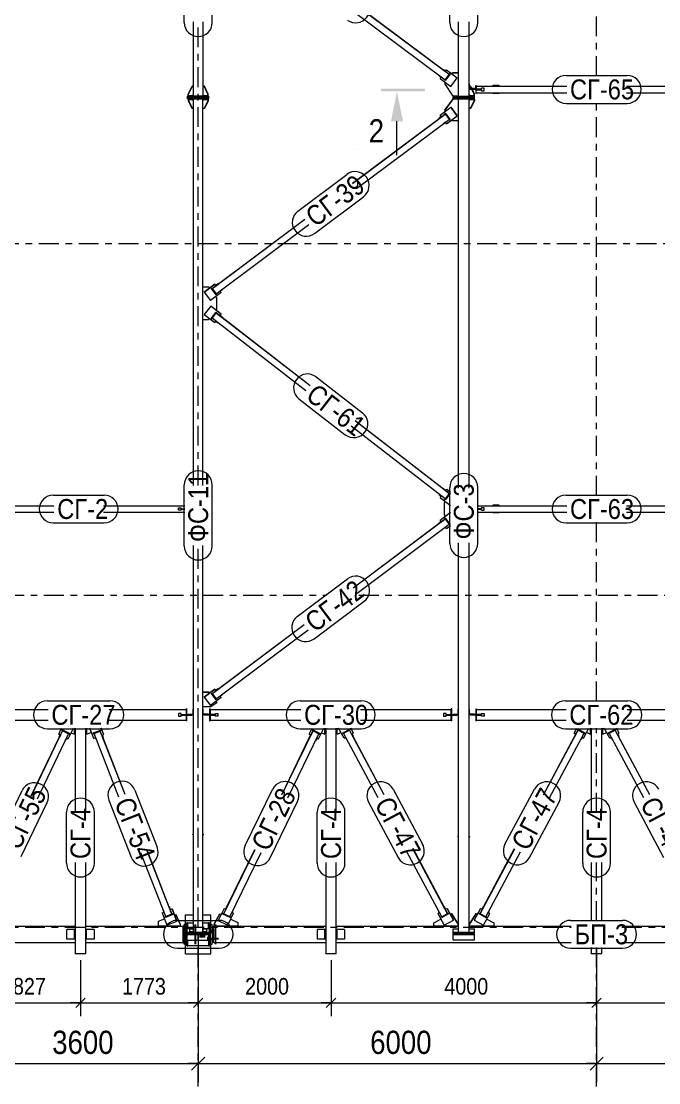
# Model space of a CAD drawing. Header units: millimetres. Extents: x -59 to 782, y -224 to 370.
# Drawn here: x 135.3 to 231.4, y -23.4 to 136.5 of the extents above; entities that cross this region are included whole.
import ezdxf

# ---------------------------------------------------------------- set-up
doc = ezdxf.new("R2010")
doc.units = ezdxf.units.MM
doc.linetypes.add('XKITLINE00', pattern=[0])
doc.linetypes.add('XKITLINE03', pattern=[6, 3, -1, 1, -1])
for name, color, linetype, lineweight in [('Part', 2, 'Continuous', 0), ('PartMark', 3, 'Continuous', 0), ('S-GRID', 1, 'Continuous', 0), ('Section', 6, 'Continuous', 0), ('Z-DIMENSIONS', 1, 'Continuous', 0)]:
    doc.layers.add(name, color=color, linetype=linetype, lineweight=lineweight)
doc.styles.add('GOST type A', font='ARIAL.TTF')

msp = doc.modelspace()

# ---------------------------------------------------------------- hatches: boundary and pattern name
at = {"layer": 'Section'}
for points in [[(189.53, 126.33), (196.13, 126.33), (196.13, 125.91), (189.53, 125.91)], [(191.93, 125.91), (192.83, 121.41), (191.03, 121.41)]]:
    msp.add_hatch(color=256, dxfattribs=at).paths.add_polyline_path(points, flags=17)

# ---------------------------------------------------------------- linework, layer by layer
at = {"layer": 'Part', "linetype": 'XKITLINE00', "lineweight": 0}
for p, q in [((185.34, 137.98), (199.2, 127.66)), ((199.79, 128.46), (185.94, 138.79)), ((185.95, 138.8), (198.9, 129.14)), ((161.3, 125.2), (161.3, 136.36)), ((162.7, 136.36), (162.7, 125.2)), ((201.2, 125.2), (201.2, 136.36)), ((202.8, 125.2), (202.8, 136.36)), ((198.27, 128.31), (198.29, 128.33)), ((198.27, 128.3), (198.3, 128.33)), ((198.27, 128.31), (198.27, 128.3)), ((198.27, 128.3), (198.6, 128.06)), ((198.44, 127.85), (198.59, 128.06)), ((198.44, 127.86), (198.59, 128.06)), ((198.6, 128.06), (198.62, 128.09)), ((198.9, 129.14), (198.92, 129.17)), ((198.92, 129.16), (198.9, 129.13)), ((198.9, 129.14), (198.9, 129.13)), ((198.9, 129.13), (199.22, 128.89)), ((199.24, 128.93), (198.92, 129.17)), ((198.92, 129.17), (198.92, 129.16)), ((199.24, 128.92), (198.92, 129.16)), ((199.85, 128.54), (199.14, 127.57)), ((199.92, 128.49), (199.2, 127.53)), ((199.2, 127.66), (199.79, 128.46)), ((199.24, 128.92), (199.22, 128.89)), ((199.22, 128.89), (199.79, 128.47)), ((199.24, 128.93), (199.4, 129.14)), ((199.24, 128.93), (199.4, 129.14)), ((199.24, 128.93), (199.24, 128.92)), ((199.4, 129.14), (199.4, 129.14)), ((199.4, 129.14), (201, 127.94)), ((199.4, 129.14), (201, 127.94)), ((199.79, 128.47), (199.85, 128.55)), ((199.79, 128.47), (199.79, 128.46)), ((199.92, 128.5), (199.85, 128.55)), ((199.85, 128.55), (199.85, 128.54)), ((199.92, 128.49), (199.85, 128.54)), ((199.92, 128.49), (199.92, 128.5)), ((200.04, 126.66), (201, 127.94)), ((200.2, 128.54), (200.32, 128.7)), ((200.2, 128.54), (200.32, 128.7)), ((201.2, 128.7), (200.32, 128.7)), ((200.32, 128.7), (200.32, 128.7)), ((200.32, 128.7), (201.2, 128.7)), ((201, 127.94), (201, 127.94)), ((160.5, 125.5), (161.07, 126.7)), ((160.56, 125.5), (161.12, 126.7)), ((161.3, 126.7), (161.07, 126.7)), ((162.93, 126.7), (162.7, 126.7)), ((163.44, 125.5), (162.88, 126.7)), ((163.5, 125.5), (162.93, 126.7)), ((198.44, 127.86), (198.44, 127.85)), ((198.44, 127.85), (200.04, 126.66)), ((199.12, 127.1), (199.24, 127.26)), ((199.12, 127.1), (199.24, 127.26)), ((199.12, 127.1), (199.12, 127.1)), ((200.4, 125.2), (199.12, 127.1)), ((199.14, 127.58), (199.19, 127.66)), ((199.14, 127.57), (199.14, 127.58)), ((199.2, 127.53), (199.14, 127.57)), ((202.87, 127.04), (202.8, 127.04)), ((202.87, 126.31), (202.87, 127.04)), ((203.03, 126.7), (202.87, 126.7)), ((203.16, 126.31), (202.98, 126.7)), ((203.22, 126.31), (203.03, 126.7)), ((203.8, 126.24), (203.8, 126.8)), ((203.8, 126.8), (203.88, 126.8)), ((203.88, 126.8), (203.88, 126.24)), ((203.88, 126.7), (217.49, 126.7)), ((205.08, 126.4), (204.68, 126.4)), ((204.68, 126.24), (204.68, 126.4)), ((205.08, 126), (205.08, 126.4)), ((207.34, 126.8), (206.35, 126.8)), ((206.35, 126.8), (206.35, 126.7)), ((207.28, 126.7), (207.28, 126.8)), ((207.34, 126.7), (207.34, 126.8)), ((226.51, 126.7), (240.12, 126.7)), ((160.4, 125.2), (160.4, 125.2)), ((160.4, 125), (160.4, 125.2)), ((160.4, 125.2), (161.3, 125.2)), ((160.4, 125.2), (163.6, 125.2)), ((160.4, 124.8), (160.4, 125)), ((160.4, 125), (163.6, 125)), ((160.4, 125), (163.6, 125)), ((160.4, 124.8), (163.6, 124.8)), ((160.5, 125.3), (160.5, 125.5)), ((160.5, 125.5), (160.56, 125.5)), ((160.5, 125.2), (160.5, 125.3)), ((160.5, 125.3), (161.3, 125.3)), ((160.5, 124.7), (160.5, 124.8)), ((160.56, 125.3), (160.56, 125.5)), ((161.19, 125.3), (161.3, 125.46)), ((162.7, 125.2), (161.3, 125.2)), ((161.3, 66.54), (161.3, 124.8)), ((162.81, 125.3), (162.7, 125.46)), ((162.7, 125.3), (163.5, 125.3)), ((162.7, 125.2), (163.6, 125.2)), ((162.7, 66.54), (162.7, 124.8)), ((163.44, 125.3), (163.44, 125.5)), ((163.44, 125.5), (163.5, 125.5)), ((163.5, 125.3), (163.5, 125.5)), ((163.5, 125.2), (163.5, 125.3)), ((163.5, 124.7), (163.5, 124.8)), ((163.6, 125.2), (163.6, 125.2)), ((163.6, 125), (163.6, 125.2)), ((163.6, 124.8), (163.6, 125)), ((200.4, 124.8), (199.12, 123.07)), ((199.12, 123.07), (200.4, 124.8)), ((200.4, 125.2), (200.4, 125.2)), ((201.2, 125.2), (200.4, 125.2)), ((200.4, 125.2), (200.4, 125.2)), ((200.4, 125.2), (200.4, 125)), ((200.4, 125.2), (203.6, 125.2)), ((200.4, 124.8), (200.4, 125)), ((200.4, 125), (203.6, 125)), ((200.4, 125), (203.6, 125)), ((200.4, 124.8), (200.4, 124.8)), ((200.4, 124.8), (201.2, 124.8)), ((200.4, 124.8), (203.6, 124.8)), ((201.2, 66.15), (201.2, 124.8)), ((202.8, 126.24), (203.6, 126.24)), ((202.91, 125.3), (202.8, 125.46)), ((202.8, 125.3), (203.6, 125.3)), ((202.8, 125.2), (203.6, 125.2)), ((202.8, 66.15), (202.8, 124.8)), ((203.6, 126.31), (202.87, 126.31)), ((204.68, 126.24), (203, 126.24)), ((203, 126.16), (203, 126.24)), ((204.68, 126.16), (203, 126.16)), ((203.54, 125.5), (203.23, 126.16)), ((203.6, 125.5), (203.29, 126.16)), ((203.54, 125.3), (203.54, 125.5)), ((203.54, 125.5), (203.6, 125.5)), ((203.6, 126.24), (203.6, 126.31)), ((203.6, 125.3), (203.6, 125.5)), ((203.6, 125.2), (203.6, 125.3)), ((203.6, 125.2), (203.6, 125.2)), ((203.6, 125), (203.6, 125.2)), ((203.6, 124.8), (203.6, 125)), ((203.6, 124.7), (203.6, 124.8)), ((203.8, 126.16), (203.8, 125.6)), ((203.8, 125.6), (203.88, 125.6)), ((203.88, 126.25), (204.68, 126.25)), ((203.88, 125.6), (203.88, 126.16)), ((203.88, 126.15), (204.68, 126.15)), ((203.88, 125.7), (217.49, 125.7)), ((204.68, 126.16), (204.68, 126.24)), ((204.68, 126), (204.68, 126.16)), ((204.68, 126), (205.08, 126)), ((206.35, 125.6), (206.35, 125.7)), ((207.34, 125.6), (206.35, 125.6)), ((207.28, 125.6), (207.28, 125.7)), ((207.34, 125.6), (207.34, 125.7)), ((226.51, 125.7), (240.12, 125.7)), ((160.5, 124.7), (160.5, 124.5)), ((160.5, 124.7), (161.3, 124.7)), ((160.5, 124.5), (160.56, 124.5)), ((160.5, 124.5), (161.07, 123.3)), ((160.56, 124.7), (160.56, 124.5)), ((160.56, 124.5), (161.12, 123.3)), ((161.3, 123.3), (161.07, 123.3)), ((161.3, 124.54), (161.19, 124.7)), ((162.7, 124.54), (162.81, 124.7)), ((162.7, 124.7), (163.5, 124.7)), ((162.93, 123.3), (162.7, 123.3)), ((163.44, 124.5), (162.88, 123.3)), ((163.5, 124.5), (162.93, 123.3)), ((163.44, 124.7), (163.44, 124.5)), ((163.44, 124.5), (163.5, 124.5)), ((163.5, 124.7), (163.5, 124.5)), ((198.44, 122.31), (200.04, 123.51)), ((198.44, 122.31), (200.04, 123.51)), ((201, 122.23), (200.04, 123.51)), ((200.04, 123.51), (200.04, 123.51)), ((200.04, 123.51), (201, 122.23)), ((202.8, 124.7), (203.6, 124.7)), ((202.8, 124.54), (202.91, 124.7)), ((203.03, 123.3), (202.8, 123.3)), ((203.54, 124.5), (202.98, 123.3)), ((203.6, 124.5), (203.03, 123.3)), ((203.54, 124.7), (203.54, 124.5)), ((203.54, 124.5), (203.6, 124.5)), ((203.6, 124.7), (203.6, 124.5)), ((185.26, 112.05), (199.2, 122.49)), ((185.26, 112.06), (198.29, 121.84)), ((185.86, 111.25), (199.79, 121.69)), ((198.59, 122.11), (198.28, 121.87)), ((198.28, 121.86), (198.6, 122.1)), ((198.28, 121.87), (198.28, 121.86)), ((198.3, 121.83), (198.28, 121.86)), ((198.62, 122.07), (198.3, 121.83)), ((198.62, 122.07), (198.44, 122.31)), ((198.44, 122.31), (198.44, 122.31)), ((198.6, 122.1), (198.6, 122.1)), ((198.6, 122.1), (198.62, 122.07)), ((198.62, 122.07), (199.19, 122.5)), ((198.62, 122.07), (198.62, 122.07)), ((199.12, 123.07), (199.12, 123.07)), ((199.24, 122.91), (199.12, 123.07)), ((199.14, 122.58), (199.2, 122.63)), ((199.2, 122.62), (199.14, 122.57)), ((199.14, 122.57), (199.14, 122.58)), ((199.14, 122.57), (199.86, 121.61)), ((199.92, 121.67), (199.2, 122.63)), ((199.2, 122.63), (199.2, 122.62)), ((199.2, 122.62), (199.92, 121.66)), ((199.4, 121.03), (201, 122.23)), ((199.86, 121.61), (199.92, 121.66)), ((199.92, 121.66), (199.92, 121.67)), ((200.32, 121.47), (200.2, 121.63)), ((201, 122.23), (201, 122.23)), ((198.92, 121), (198.9, 121.03)), ((199.24, 121.24), (198.92, 121)), ((199.4, 121.03), (199.22, 121.27)), ((199.22, 121.27), (199.24, 121.24)), ((199.24, 121.24), (199.24, 121.24)), ((201.2, 121.47), (200.32, 121.47)), ((164.1, 96.2), (178.05, 106.64)), ((164.7, 95.4), (178.64, 105.84)), ((165, 96.88), (178.04, 106.65)), ((162.7, 96.44), (163.58, 96.44)), ((162.7, 96.44), (163.58, 96.44)), ((162.9, 95.68), (164.5, 96.88)), ((164.5, 96.88), (162.9, 95.68)), ((163.7, 96.28), (163.58, 96.44)), ((163.58, 96.44), (163.58, 96.44)), ((163.7, 96.28), (163.58, 96.44)), ((163.98, 96.24), (164.04, 96.28)), ((163.98, 96.23), (164.04, 96.27)), ((163.98, 96.23), (163.98, 96.24)), ((164.7, 95.27), (163.98, 96.23)), ((164.04, 96.27), (164.04, 96.28)), ((164.1, 96.2), (164.04, 96.28)), ((164.76, 95.31), (164.04, 96.27)), ((164.1, 96.2), (164.68, 96.63)), ((164.1, 96.2), (164.1, 96.2)), ((164.1, 96.2), (164.7, 95.4)), ((164.66, 96.67), (164.5, 96.88)), ((164.66, 96.67), (164.5, 96.88)), ((164.5, 96.88), (164.5, 96.88)), ((164.66, 96.67), (164.98, 96.91)), ((164.98, 96.9), (164.66, 96.66)), ((164.66, 96.66), (164.66, 96.67)), ((164.68, 96.63), (164.66, 96.66)), ((164.68, 96.63), (165, 96.87)), ((165, 96.88), (164.98, 96.91)), ((164.98, 96.91), (164.98, 96.9)), ((165, 96.87), (164.98, 96.9)), ((165, 96.87), (165, 96.88)), ((165.3, 95.8), (165.62, 96.04)), ((165.62, 96.04), (165.6, 96.07)), ((165.62, 96.05), (165.61, 96.07)), ((165.62, 96.04), (165.62, 96.05)), ((162.9, 95.68), (163.86, 94.4)), ((162.9, 95.68), (162.9, 95.68)), ((165.46, 95.6), (163.86, 94.4)), ((164.79, 94.82), (164.66, 95)), ((164.79, 94.82), (164.66, 95)), ((164.7, 95.27), (164.76, 95.31)), ((164.76, 95.32), (164.71, 95.4)), ((164.76, 95.31), (164.76, 95.32)), ((164.79, 94.82), (164.79, 94.82)), ((164.79, 93.1), (164.79, 94.82)), ((165.3, 95.8), (165.28, 95.83)), ((165.46, 95.6), (165.31, 95.8)), ((165.46, 95.6), (165.31, 95.8)), ((165.46, 95.6), (165.46, 95.6)), ((163.88, 93.56), (162.9, 92.29)), ((165.46, 92.33), (163.88, 93.56)), ((163.88, 93.56), (163.88, 93.56)), ((164.67, 92.95), (164.79, 93.1)), ((165.46, 92.33), (164.67, 92.95)), ((162.7, 91.52), (163.57, 91.52)), ((162.9, 92.29), (164.48, 91.07)), ((162.9, 92.29), (162.9, 92.29)), ((163.57, 91.52), (163.69, 91.68)), ((163.97, 91.71), (164.71, 92.66)), ((163.97, 91.71), (164.71, 92.65)), ((163.97, 91.71), (163.97, 91.71)), ((163.97, 91.71), (164.03, 91.66)), ((164.03, 91.66), (164.77, 92.6)), ((178.23, 80.78), (164.1, 91.74)), ((164.48, 91.07), (164.66, 91.3)), ((164.64, 91.27), (164.66, 91.3)), ((164.64, 91.27), (164.96, 91.02)), ((164.64, 91.27), (164.64, 91.27)), ((164.71, 92.65), (164.71, 92.66)), ((164.71, 92.66), (164.77, 92.61)), ((164.71, 92.65), (164.77, 92.6)), ((178.84, 81.57), (164.71, 92.53)), ((164.71, 92.53), (165.28, 92.09)), ((164.77, 92.6), (164.77, 92.61)), ((165.28, 92.09), (165.46, 92.33)), ((165.28, 92.09), (165.3, 92.12)), ((165.28, 92.09), (165.59, 91.85)), ((165.28, 92.09), (165.28, 92.09)), ((165.3, 92.13), (165.62, 91.89)), ((165.3, 92.12), (165.3, 92.13)), ((165.62, 91.88), (165.3, 92.12)), ((165.46, 92.33), (165.46, 92.33)), ((165.59, 91.85), (165.62, 91.88)), ((165.6, 91.85), (178.85, 81.58)), ((165.62, 91.89), (165.62, 91.88)), ((164.96, 91.02), (164.98, 91.05)), ((199.19, 64.53), (185.05, 75.5)), ((199.8, 65.32), (185.66, 76.29)), ((185.67, 76.3), (198.92, 66.03)), ((198.92, 66.02), (198.94, 66.05)), ((198.94, 66.05), (198.92, 66.02)), ((198.92, 66.02), (198.92, 66.02)), ((198.92, 66.02), (199.24, 65.77)), ((199.26, 65.81), (198.94, 66.05)), ((198.94, 66.05), (198.94, 66.05)), ((199.26, 65.8), (198.94, 66.05)), ((199.26, 65.8), (199.24, 65.77)), ((199.24, 65.77), (199.8, 65.33)), ((199.26, 65.8), (199.42, 66.01)), ((199.26, 65.81), (199.42, 66.01)), ((199.26, 65.81), (199.26, 65.8)), ((199.42, 66.01), (199.42, 66.01)), ((199.42, 66.01), (200, 65.56)), ((199.42, 66.01), (200, 65.56)), ((198.28, 65.2), (198.3, 65.22)), ((198.28, 65.19), (198.3, 65.22)), ((198.28, 65.2), (198.28, 65.19)), ((198.28, 65.19), (198.6, 64.95)), ((198.44, 64.75), (198.6, 64.95)), ((198.44, 64.75), (198.6, 64.95)), ((198.44, 64.75), (198.44, 64.75)), ((198.44, 64.75), (200, 63.54)), ((198.6, 64.95), (198.62, 64.98)), ((199.11, 63.98), (199.23, 64.13)), ((199.11, 63.98), (199.23, 64.13)), ((199.11, 63.98), (199.11, 63.98)), ((199.11, 62.11), (199.11, 63.98)), ((199.87, 65.4), (199.13, 64.45)), ((199.13, 64.46), (199.19, 64.54)), ((199.13, 64.45), (199.13, 64.46)), ((199.19, 64.4), (199.13, 64.45)), ((199.93, 65.35), (199.19, 64.4)), ((199.8, 65.32), (199.19, 64.53)), ((199.8, 65.33), (199.87, 65.41)), ((199.8, 65.33), (199.8, 65.32)), ((199.93, 65.36), (199.87, 65.41)), ((199.87, 65.41), (199.87, 65.4)), ((199.93, 65.35), (199.87, 65.4)), ((199.93, 65.35), (199.93, 65.36)), ((128, 63.5), (140.27, 63.5)), ((128, 62.5), (140.27, 62.5)), ((147.73, 63.5), (160, 63.5)), ((147.73, 62.5), (160, 62.5)), ((159.02, 62.8), (159.02, 63.2)), ((159.02, 63.2), (159.42, 63.2)), ((159.42, 62.8), (159.02, 62.8)), ((159.42, 63.04), (159.42, 63.2)), ((159.42, 63.05), (160, 63.05)), ((159.42, 63.04), (159.42, 62.96)), ((159.42, 63.04), (160, 63.04)), ((159.42, 62.8), (159.42, 62.96)), ((159.42, 62.96), (160, 62.96)), ((159.42, 62.95), (160, 62.95)), ((198.44, 61.33), (200, 62.5)), ((198.44, 61.33), (200, 62.5)), ((204, 63.5), (217.49, 63.5)), ((204, 63.05), (204.68, 63.05)), ((204.68, 63.04), (204, 63.04)), ((204.68, 62.96), (204, 62.96)), ((204, 62.95), (204.68, 62.95)), ((204, 62.5), (217.49, 62.5)), ((205.08, 63.2), (204.68, 63.2)), ((204.68, 63.04), (204.68, 63.2)), ((204.68, 62.96), (204.68, 63.04)), ((204.68, 62.8), (204.68, 62.96)), ((204.68, 62.8), (205.08, 62.8)), ((205.08, 62.8), (205.08, 63.2)), ((207.33, 63.6), (206.37, 63.6)), ((206.37, 63.6), (206.37, 63.5)), ((206.37, 62.4), (206.37, 62.5)), ((207.33, 62.4), (206.37, 62.4)), ((207.28, 63.5), (207.28, 63.6)), ((207.28, 62.4), (207.28, 62.5)), ((207.33, 63.5), (207.33, 63.6)), ((207.33, 62.4), (207.33, 62.5)), ((226.51, 63.5), (240, 63.5)), ((226.51, 62.5), (240, 62.5)), ((185.33, 51.13), (198.29, 60.85)), ((185.34, 51.12), (199.19, 61.51)), ((198.59, 61.12), (198.28, 60.88)), ((198.28, 60.88), (198.6, 61.12)), ((198.28, 60.88), (198.28, 60.88)), ((198.3, 60.85), (198.28, 60.88)), ((198.62, 61.09), (198.3, 60.85)), ((198.62, 61.09), (198.44, 61.33)), ((198.44, 61.33), (198.44, 61.33)), ((198.6, 61.12), (198.6, 61.12)), ((198.6, 61.12), (198.62, 61.09)), ((198.62, 61.09), (199.19, 61.52)), ((198.62, 61.09), (198.62, 61.09)), ((199.24, 61.93), (199.11, 62.11)), ((199.14, 61.6), (199.2, 61.65)), ((199.2, 61.64), (199.14, 61.59)), ((199.14, 61.59), (199.14, 61.6)), ((199.14, 61.59), (199.86, 60.63)), ((199.92, 60.69), (199.2, 61.65)), ((199.2, 61.65), (199.2, 61.64)), ((199.2, 61.64), (199.92, 60.68)), ((185.94, 50.32), (199.8, 60.71)), ((198.92, 60.01), (198.9, 60.04)), ((199.24, 60.25), (198.92, 60.01)), ((199.22, 60.28), (199.24, 60.25)), ((199.4, 60.05), (199.22, 60.28)), ((199.24, 60.25), (199.24, 60.26)), ((199.4, 60.05), (200, 60.5)), ((199.86, 60.63), (199.92, 60.68)), ((199.92, 60.68), (199.92, 60.69)), ((201.2, -0.74), (201.2, 57.91)), ((202.8, -0.74), (202.8, 57.91)), ((161.3, -0.74), (161.3, 57.52)), ((162.7, -0.74), (162.7, 57.52)), ((164.1, 35.19), (177.97, 45.59)), ((164.7, 34.39), (178.57, 44.79)), ((165, 35.88), (177.96, 45.6)), ((162.7, 35.44), (163.58, 35.44)), ((162.7, 35.43), (163.58, 35.43)), ((162.9, 34.67), (164.5, 35.87)), ((164.5, 35.87), (162.9, 34.67)), ((163.7, 35.27), (163.58, 35.44)), ((163.58, 35.44), (163.58, 35.43)), ((163.7, 35.27), (163.58, 35.43)), ((163.98, 35.23), (164.04, 35.28)), ((163.98, 35.22), (164.04, 35.27)), ((163.98, 35.22), (163.98, 35.23)), ((164.7, 34.26), (163.98, 35.22)), ((164.04, 35.27), (164.04, 35.28)), ((164.1, 35.2), (164.04, 35.28)), ((164.76, 34.31), (164.04, 35.27)), ((164.1, 35.2), (164.68, 35.63)), ((164.1, 35.2), (164.1, 35.19)), ((164.1, 35.19), (164.7, 34.39)), ((164.66, 35.66), (164.5, 35.87)), ((164.66, 35.67), (164.5, 35.87)), ((164.5, 35.87), (164.5, 35.87)), ((164.66, 35.67), (164.98, 35.91)), ((164.98, 35.9), (164.66, 35.66)), ((164.66, 35.66), (164.66, 35.67)), ((164.68, 35.63), (164.66, 35.66)), ((164.68, 35.63), (165, 35.87)), ((165, 35.88), (164.98, 35.91)), ((164.98, 35.91), (164.98, 35.9)), ((165, 35.87), (164.98, 35.9)), ((165, 35.87), (165, 35.88)), ((162.9, 34.67), (163.86, 33.39)), ((162.9, 34.67), (162.9, 34.67)), ((165.46, 34.59), (163.86, 33.39)), ((164.78, 33.83), (163.9, 33.2)), ((164.78, 33.84), (164.66, 33.99)), ((164.78, 33.83), (164.66, 33.99)), ((164.7, 34.26), (164.76, 34.31)), ((164.76, 34.32), (164.71, 34.4)), ((164.76, 34.31), (164.76, 34.32)), ((164.78, 33.83), (164.78, 33.84)), ((165.3, 34.8), (165.28, 34.83)), ((165.3, 34.8), (165.62, 35.04)), ((165.46, 34.59), (165.31, 34.8)), ((165.46, 34.59), (165.31, 34.8)), ((165.46, 34.59), (165.46, 34.59)), ((165.62, 35.04), (165.6, 35.07)), ((165.62, 35.04), (165.61, 35.07)), ((165.62, 35.04), (165.62, 35.04)), ((127.78, 32.8), (139.39, 32.8)), ((148.61, 32.8), (160.22, 32.8)), ((159.42, 32.2), (159.02, 32.2)), ((159.02, 32.2), (159.02, 31.8)), ((159.42, 32.04), (159.42, 32.2)), ((159.42, 32.05), (160.22, 32.05)), ((159.42, 32.04), (159.42, 31.96)), ((159.42, 32.04), (161.1, 32.04)), ((160.3, 32.9), (160.22, 32.9)), ((160.22, 32.04), (160.22, 32.9)), ((160.3, 32.04), (160.22, 32.04)), ((160.3, 32.04), (160.3, 32.9)), ((160.5, 32.04), (160.5, 32.11)), ((160.5, 32.11), (161.23, 32.11)), ((161.1, 32.04), (161.3, 32.04)), ((161.1, 32.04), (161.1, 31.96)), ((161.23, 32.11), (161.23, 32.84)), ((161.23, 32.84), (161.3, 32.84)), ((163.9, 33.2), (162.7, 33.2)), ((162.77, 32.84), (162.7, 32.84)), ((162.7, 32.04), (162.9, 32.04)), ((162.77, 32.11), (162.77, 32.84)), ((163.5, 32.11), (162.77, 32.11)), ((164.58, 32.04), (162.9, 32.04)), ((162.9, 31.96), (162.9, 32.04)), ((163.5, 32.04), (163.5, 32.11)), ((163.7, 32.9), (163.7, 32.04)), ((163.7, 32.9), (163.78, 32.9)), ((163.7, 32.04), (163.78, 32.04)), ((163.78, 32.9), (163.78, 32.04)), ((163.78, 32.8), (177.44, 32.8)), ((163.78, 32.05), (164.58, 32.05)), ((164.58, 32.2), (164.98, 32.2)), ((164.58, 32.04), (164.58, 32.2)), ((164.58, 31.96), (164.58, 32.04)), ((164.98, 32.2), (164.98, 31.8)), ((186.46, 32.8), (200.12, 32.8)), ((199.32, 32.2), (198.92, 32.2)), ((198.92, 32.2), (198.92, 31.8)), ((199.32, 32.04), (199.32, 32.2)), ((199.32, 32.05), (200.12, 32.05)), ((199.32, 32.04), (199.32, 31.96)), ((199.32, 32.04), (201, 32.04)), ((200.2, 32.9), (200.12, 32.9)), ((200.12, 32.04), (200.12, 32.9)), ((200.2, 32.04), (200.12, 32.04)), ((200.2, 32.04), (200.2, 32.9)), ((200.4, 32.04), (200.4, 32.11)), ((200.4, 32.11), (201.13, 32.11)), ((201, 32.04), (201.2, 32.04)), ((201, 32.04), (201, 31.96)), ((201.13, 32.11), (201.13, 32.84)), ((201.13, 32.84), (201.2, 32.84)), ((202.87, 32.84), (202.8, 32.84)), ((202.8, 32.04), (203, 32.04)), ((202.87, 32.11), (202.87, 32.84)), ((203.6, 32.11), (202.87, 32.11)), ((204.68, 32.04), (203, 32.04)), ((203, 31.96), (203, 32.04)), ((203.6, 32.04), (203.6, 32.11)), ((203.8, 32.9), (203.8, 32.04)), ((203.8, 32.9), (203.88, 32.9)), ((203.8, 32.04), (203.88, 32.04)), ((203.88, 32.9), (203.88, 32.04)), ((203.88, 32.8), (217.39, 32.8)), ((203.88, 32.05), (204.68, 32.05)), ((204.68, 32.2), (205.08, 32.2)), ((204.68, 32.04), (204.68, 32.2)), ((204.68, 31.96), (204.68, 32.04)), ((205.08, 32.2), (205.08, 31.8)), ((226.61, 32.8), (240.12, 32.8)), ((127.78, 31.2), (139.39, 31.2)), ((148.61, 31.2), (160.22, 31.2)), ((159.02, 31.8), (159.42, 31.8)), ((159.42, 31.96), (161.1, 31.96)), ((159.42, 31.8), (159.42, 31.96)), ((159.42, 31.95), (160.22, 31.95)), ((160.3, 31.96), (160.22, 31.96)), ((160.22, 31.1), (160.22, 31.96)), ((160.3, 31.1), (160.22, 31.1)), ((160.3, 31.1), (160.3, 31.96)), ((164.58, 31.96), (162.9, 31.96)), ((163.7, 31.96), (163.7, 31.1)), ((163.7, 31.96), (163.78, 31.96)), ((163.7, 31.1), (163.78, 31.1)), ((163.78, 31.96), (163.78, 31.1)), ((163.78, 31.95), (164.58, 31.95)), ((163.78, 31.2), (177.44, 31.2)), ((164.58, 31.8), (164.58, 31.96)), ((164.98, 31.8), (164.58, 31.8)), ((186.46, 31.2), (200.12, 31.2)), ((198.92, 31.8), (199.32, 31.8)), ((199.32, 31.96), (201, 31.96)), ((199.32, 31.8), (199.32, 31.96)), ((199.32, 31.95), (200.12, 31.95)), ((200.2, 31.96), (200.12, 31.96)), ((200.12, 31.1), (200.12, 31.96)), ((200.2, 31.1), (200.12, 31.1)), ((200.2, 31.1), (200.2, 31.96)), ((204.68, 31.96), (203, 31.96)), ((203.8, 31.96), (203.8, 31.1)), ((203.8, 31.96), (203.88, 31.96)), ((203.8, 31.1), (203.88, 31.1)), ((203.88, 31.96), (203.88, 31.1)), ((203.88, 31.95), (204.68, 31.95)), ((203.88, 31.2), (217.39, 31.2)), ((204.68, 31.8), (204.68, 31.96)), ((205.08, 31.8), (204.68, 31.8)), ((226.61, 31.2), (240.12, 31.2)), ((136.88, 19.8), (141.58, 29.58)), ((137.78, 19.37), (142.48, 29.15)), ((141, 29.09), (141.43, 30)), ((141, 29.1), (141.43, 30)), ((141, 29.1), (141, 29.09)), ((141, 29.09), (141.27, 28.96)), ((141.23, 28.98), (141.06, 28.64)), ((141.06, 28.61), (141.23, 28.97)), ((141.27, 28.95), (141.1, 28.59)), ((141.23, 28.98), (141.23, 28.97)), ((141.23, 28.97), (141.27, 28.95)), ((141.27, 28.96), (141.57, 29.58)), ((141.27, 28.95), (141.27, 28.96)), ((141.43, 30), (141.43, 30)), ((141.49, 29.65), (141.52, 29.73)), ((141.52, 29.69), (141.49, 29.62)), ((141.49, 29.62), (141.49, 29.65)), ((141.49, 29.62), (142.57, 29.1)), ((142.61, 29.21), (141.52, 29.73)), ((141.52, 29.73), (141.52, 29.69)), ((141.52, 29.69), (142.61, 29.18)), ((142.44, 28.4), (143.21, 30)), ((142.57, 29.1), (142.61, 29.18)), ((142.61, 29.18), (142.61, 29.21)), ((142.88, 29.31), (143.34, 29.09)), ((143.34, 30), (143.34, 29.09)), ((143.35, 29.2), (143.35, 30)), ((143.47, 29.2), (143.35, 29.2)), ((143.47, 30), (143.47, 17.24)), ((145.07, 17.24), (145.07, 30)), ((145.07, 29.2), (145.19, 29.2)), ((145.19, 29.2), (145.19, 30)), ((145.22, 29.11), (145.22, 30)), ((145.22, 29.11), (145.93, 29.39)), ((146.3, 28.45), (145.69, 30)), ((146.19, 29.27), (147.31, 29.7)), ((146.19, 29.24), (147.31, 29.67)), ((146.19, 29.27), (146.19, 29.24)), ((146.19, 29.24), (146.22, 29.16)), ((146.22, 29.16), (147.34, 29.6)), ((150.07, 19.62), (146.32, 29.2)), ((151, 19.99), (147.25, 29.56)), ((147.51, 28.92), (147.26, 29.57)), ((147.31, 29.67), (147.31, 29.7)), ((147.31, 29.7), (147.34, 29.63)), ((147.34, 29.6), (147.31, 29.67)), ((147.34, 29.6), (147.34, 29.63)), ((147.79, 29.04), (147.41, 30)), ((147.79, 29.03), (147.41, 30)), ((147.43, 29.97), (147.51, 30)), ((147.51, 28.92), (147.79, 29.03)), ((147.51, 28.92), (147.55, 28.93)), ((147.51, 28.92), (147.66, 28.54)), ((147.51, 28.92), (147.51, 28.92)), ((147.55, 28.94), (147.69, 28.58)), ((147.55, 28.93), (147.55, 28.94)), ((147.69, 28.56), (147.55, 28.93)), ((147.79, 29.03), (147.79, 29.04)), ((174.6, 19.96), (179.29, 29.58)), ((175.5, 19.52), (180.18, 29.14)), ((178.7, 29.1), (179.14, 30)), ((178.7, 29.1), (179.14, 30)), ((178.7, 29.1), (178.97, 28.97)), ((178.7, 29.1), (178.7, 29.1)), ((178.93, 28.99), (178.76, 28.64)), ((178.76, 28.62), (178.94, 28.97)), ((178.97, 28.96), (178.8, 28.6)), ((178.94, 28.98), (178.94, 28.97)), ((178.94, 28.97), (178.97, 28.96)), ((178.97, 28.97), (179.27, 29.58)), ((178.97, 28.96), (178.97, 28.97)), ((179.19, 29.66), (179.23, 29.73)), ((179.23, 29.69), (179.19, 29.62)), ((179.19, 29.62), (179.19, 29.66)), ((179.19, 29.62), (180.28, 29.09)), ((180.32, 29.2), (179.23, 29.73)), ((179.23, 29.73), (179.23, 29.69)), ((179.23, 29.69), (180.32, 29.17)), ((180.14, 28.4), (180.92, 30)), ((180.28, 29.09), (180.32, 29.17)), ((180.32, 29.17), (180.32, 29.2)), ((180.58, 29.3), (181.06, 29.07)), ((181.06, 30), (181.06, 29.07)), ((181.08, 29.2), (181.08, 30)), ((181.2, 29.2), (181.08, 29.2)), ((181.2, 30), (181.2, 17.24)), ((182.8, 17.24), (182.8, 30)), ((182.8, 29.2), (182.92, 29.2)), ((182.92, 29.2), (182.92, 30)), ((182.94, 29.07), (182.94, 30)), ((182.94, 29.07), (183.49, 29.36)), ((183.97, 28.48), (183.15, 30)), ((183.76, 29.28), (184.83, 29.84)), ((183.76, 29.24), (184.83, 29.81)), ((183.76, 29.28), (183.76, 29.24)), ((183.76, 29.24), (183.8, 29.17)), ((183.8, 29.17), (184.87, 29.74)), ((189.1, 19.48), (183.9, 29.22)), ((189.99, 19.95), (184.78, 29.69)), ((185.11, 29.09), (184.79, 29.7)), ((184.83, 29.81), (184.83, 29.84)), ((184.83, 29.84), (184.87, 29.77)), ((184.87, 29.74), (184.83, 29.81)), ((184.87, 29.74), (184.87, 29.77)), ((185.38, 29.24), (184.97, 30)), ((185.38, 29.23), (184.97, 30)), ((185.11, 29.09), (185.38, 29.23)), ((185.11, 29.08), (185.15, 29.1)), ((185.11, 29.09), (185.11, 29.08)), ((185.11, 29.08), (185.3, 28.73)), ((185.15, 29.1), (185.15, 29.11)), ((185.34, 28.75), (185.15, 29.1)), ((185.16, 29.11), (185.34, 28.77)), ((185.38, 29.23), (185.38, 29.24)), ((214.01, 19.95), (219.22, 29.69)), ((214.9, 19.48), (220.1, 29.22)), ((218.62, 29.23), (219.03, 30)), ((218.62, 29.24), (219.03, 30)), ((218.62, 29.24), (218.62, 29.23)), ((218.62, 29.23), (218.89, 29.09)), ((218.84, 29.11), (218.66, 28.77)), ((218.66, 28.75), (218.85, 29.1)), ((218.89, 29.08), (218.7, 28.73)), ((218.85, 29.11), (218.85, 29.1)), ((218.85, 29.1), (218.89, 29.08)), ((218.89, 29.09), (219.21, 29.7)), ((218.89, 29.08), (218.89, 29.09)), ((219.13, 29.77), (219.17, 29.84)), ((219.17, 29.81), (219.13, 29.74)), ((219.13, 29.74), (219.13, 29.77)), ((219.13, 29.74), (220.2, 29.17)), ((220.24, 29.28), (219.17, 29.84)), ((219.17, 29.84), (219.17, 29.81)), ((219.17, 29.81), (220.24, 29.24)), ((220.03, 28.48), (220.85, 30)), ((220.2, 29.17), (220.24, 29.24)), ((220.24, 29.24), (220.24, 29.28)), ((220.51, 29.36), (221.06, 29.07)), ((221.06, 30), (221.06, 29.07)), ((221.08, 29.2), (221.08, 30)), ((221.2, 29.2), (221.08, 29.2)), ((221.2, 30), (221.2, 17.24)), ((222.8, 17.24), (222.8, 30)), ((222.8, 29.2), (222.92, 29.2)), ((222.92, 29.2), (222.92, 30)), ((222.94, 29.07), (222.94, 30)), ((222.94, 29.07), (223.49, 29.36)), ((223.97, 28.48), (223.15, 30)), ((223.76, 29.28), (224.83, 29.84)), ((223.76, 29.24), (224.83, 29.81)), ((223.76, 29.28), (223.76, 29.24)), ((223.76, 29.24), (223.8, 29.17)), ((223.8, 29.17), (224.87, 29.74)), ((229.1, 19.48), (223.9, 29.22)), ((229.99, 19.95), (224.78, 29.69)), ((225.11, 29.09), (224.79, 29.7)), ((224.83, 29.81), (224.83, 29.84)), ((224.83, 29.84), (224.87, 29.77)), ((224.87, 29.74), (224.83, 29.81)), ((224.87, 29.74), (224.87, 29.77)), ((225.38, 29.24), (224.97, 30)), ((225.38, 29.23), (224.97, 30)), ((225.11, 29.09), (225.38, 29.23)), ((225.11, 29.08), (225.15, 29.1)), ((225.11, 29.09), (225.11, 29.08)), ((225.11, 29.08), (225.3, 28.73)), ((225.15, 29.1), (225.15, 29.11)), ((225.34, 28.75), (225.15, 29.1)), ((225.16, 29.11), (225.34, 28.77)), ((225.38, 29.23), (225.38, 29.24)), ((136.86, 19.81), (141.08, 28.6)), ((141.06, 28.64), (141.06, 28.61)), ((141.06, 28.61), (141.1, 28.59)), ((142, 28.16), (142.03, 28.15)), ((142.21, 28.51), (142.03, 28.15)), ((142.18, 28.53), (142.44, 28.4)), ((142.18, 28.52), (142.21, 28.51)), ((142.21, 28.51), (142.21, 28.51)), ((146.3, 28.45), (146.57, 28.56)), ((146.54, 28.55), (146.54, 28.54)), ((146.54, 28.54), (146.57, 28.55)), ((146.54, 28.54), (146.69, 28.17)), ((146.69, 28.17), (146.72, 28.18)), ((147.66, 28.54), (147.69, 28.56)), ((151.02, 19.99), (147.67, 28.55)), ((147.69, 28.58), (147.69, 28.56)), ((174.57, 19.97), (178.78, 28.61)), ((178.76, 28.64), (178.76, 28.62)), ((178.76, 28.62), (178.8, 28.6)), ((179.7, 28.16), (179.73, 28.14)), ((179.91, 28.5), (179.73, 28.14)), ((179.88, 28.52), (180.14, 28.4)), ((179.88, 28.52), (179.91, 28.5)), ((179.91, 28.5), (179.91, 28.51)), ((183.97, 28.48), (184.22, 28.61)), ((184.2, 28.59), (184.22, 28.61)), ((184.2, 28.6), (184.2, 28.59)), ((184.2, 28.59), (184.38, 28.24)), ((184.38, 28.24), (184.41, 28.25)), ((185.3, 28.73), (185.34, 28.75)), ((190.01, 19.96), (185.32, 28.74)), ((185.34, 28.77), (185.34, 28.75)), ((213.99, 19.96), (218.68, 28.74)), ((218.66, 28.77), (218.66, 28.75)), ((218.66, 28.75), (218.7, 28.73)), ((219.59, 28.25), (219.62, 28.24)), ((219.8, 28.59), (219.62, 28.24)), ((219.78, 28.61), (220.03, 28.48)), ((219.78, 28.61), (219.8, 28.59)), ((219.8, 28.59), (219.8, 28.6)), ((223.97, 28.48), (224.22, 28.61)), ((224.2, 28.59), (224.22, 28.61)), ((224.2, 28.6), (224.2, 28.59)), ((224.2, 28.59), (224.38, 28.24)), ((224.38, 28.24), (224.41, 28.25)), ((225.3, 28.73), (225.34, 28.75)), ((230.01, 19.96), (225.32, 28.74)), ((225.34, 28.77), (225.34, 28.75)), ((161.2, 13.93), (161.2, 14.01)), ((161.2, 14.01), (161.3, 14.01)), ((161.2, 13.93), (161.3, 13.93)), ((162.7, 14.01), (162.8, 14.01)), ((162.7, 13.93), (162.8, 13.93)), ((162.8, 13.93), (162.8, 14.01)), ((201.1, 13.6), (201.1, 13.68)), ((201.1, 13.68), (201.2, 13.68)), ((201.1, 13.6), (201.2, 13.6)), ((202.8, 13.68), (202.9, 13.68)), ((202.8, 13.6), (202.9, 13.6)), ((202.9, 13.6), (202.9, 13.68)), ((157.12, 1.6), (153.35, 11.23)), ((158.05, 1.97), (154.28, 11.6)), ((157.65, 3.05), (154.3, 11.61)), ((165.85, 2.02), (170.57, 11.69)), ((166.33, 3.07), (170.54, 11.71)), ((166.75, 1.58), (171.47, 11.26)), ((198.68, 1.57), (193.44, 11.37)), ((199.56, 2.04), (194.32, 11.84)), ((199.04, 3.08), (194.35, 11.85)), ((204.44, 2.04), (209.68, 11.84)), ((204.96, 3.08), (209.65, 11.85)), ((205.32, 1.57), (210.56, 11.37)), ((143.47, 9.78), (143.47, -3.97)), ((145.07, -3.97), (145.07, 9.78)), ((181.2, 9.78), (181.2, -3.97)), ((182.8, -3.97), (182.8, 9.78)), ((221.2, 9.78), (221.2, 0.94)), ((222.8, 0.94), (222.8, 9.78)), ((156.58, 2.2), (156.81, 2.29)), ((156.58, 2.19), (156.82, 2.28)), ((156.58, 2.2), (156.58, 2.19)), ((156.58, 2.19), (157.3, 0.33)), ((156.67, 2.67), (156.7, 2.68)), ((156.67, 2.67), (156.67, 2.65)), ((156.67, 2.65), (156.7, 2.66)), ((156.67, 2.65), (156.82, 2.28)), ((156.82, 2.28), (156.85, 2.29)), ((158.14, 2), (157.03, 1.56)), ((157.03, 1.59), (157.11, 1.63)), ((158.17, 1.92), (157.05, 1.49)), ((158.05, 1.97), (157.12, 1.6)), ((157.64, 3.05), (157.68, 3.06)), ((157.64, 3.05), (157.64, 3.03)), ((157.68, 3.04), (157.64, 3.03)), ((157.64, 3.03), (157.79, 2.65)), ((157.83, 2.69), (157.68, 3.06)), ((157.68, 3.06), (157.68, 3.04)), ((157.83, 2.67), (157.68, 3.04)), ((157.83, 2.67), (157.79, 2.65)), ((157.79, 2.65), (158.05, 1.99)), ((157.83, 2.68), (158.07, 2.78)), ((157.83, 2.68), (158.07, 2.77)), ((157.83, 2.69), (157.83, 2.67)), ((158.05, 1.99), (158.14, 2.03)), ((158.05, 1.99), (158.05, 1.97)), ((158.07, 2.77), (158.07, 2.78)), ((158.07, 2.78), (158.8, 0.92)), ((158.8, 0.91), (158.07, 2.77)), ((158.17, 1.96), (158.14, 2.03)), ((158.14, 2.03), (158.14, 2)), ((158.17, 1.92), (158.14, 2)), ((158.17, 1.92), (158.17, 1.96)), ((158.43, 1.85), (158.62, 1.92)), ((158.43, 1.85), (158.62, 1.92)), ((159.3, 0.49), (158.62, 1.92)), ((158.62, 1.92), (158.62, 1.92)), ((158.62, 1.92), (159.3, 0.49)), ((160.1, 0.44), (160.1, 1.88)), ((160.1, 1.88), (161.3, 1.88)), ((162.7, 1.88), (163.9, 1.88)), ((163.9, 0.44), (163.9, 1.88)), ((165.28, 2.03), (164.39, 0.49)), ((164.39, 0.49), (165.28, 2.02)), ((165.9, 2.83), (165.02, 1.04)), ((165.9, 2.82), (165.02, 1.03)), ((165.28, 2.03), (165.46, 1.94)), ((165.28, 2.02), (165.28, 2.03)), ((165.28, 2.02), (165.46, 1.93)), ((165.72, 2.02), (165.76, 2.09)), ((165.72, 1.98), (165.76, 2.06)), ((165.72, 1.98), (165.72, 2.02)), ((166.81, 1.46), (165.72, 1.98)), ((165.76, 2.06), (165.76, 2.09)), ((165.76, 2.09), (165.85, 2.05)), ((166.84, 1.53), (165.76, 2.06)), ((165.85, 2.05), (166.16, 2.69)), ((165.85, 2.05), (165.85, 2.02)), ((165.85, 2.02), (166.75, 1.58)), ((165.9, 2.83), (166.13, 2.72)), ((165.9, 2.82), (165.9, 2.83)), ((165.9, 2.82), (166.13, 2.71)), ((166.13, 2.73), (166.3, 3.09)), ((166.3, 3.06), (166.13, 2.7)), ((166.13, 2.7), (166.13, 2.73)), ((166.13, 2.7), (166.17, 2.68)), ((166.17, 2.68), (166.34, 3.04)), ((166.34, 3.07), (166.3, 3.09)), ((166.3, 3.09), (166.3, 3.06)), ((166.34, 3.04), (166.3, 3.06)), ((166.34, 3.04), (166.34, 3.07)), ((166.46, 0.33), (167.33, 2.13)), ((166.76, 1.61), (166.84, 1.57)), ((167.07, 2.24), (167.1, 2.23)), ((167.1, 2.23), (167.28, 2.59)), ((167.11, 2.24), (167.33, 2.13)), ((167.11, 2.24), (167.33, 2.13)), ((167.28, 2.59), (167.25, 2.6)), ((167.28, 2.61), (167.26, 2.62)), ((167.28, 2.59), (167.28, 2.61)), ((167.33, 2.13), (167.33, 2.13)), ((198.07, 2.1), (198.3, 2.22)), ((198.07, 2.09), (198.3, 2.21)), ((198.07, 2.1), (198.07, 2.09)), ((198.07, 2.09), (199.02, 0.33)), ((198.12, 2.58), (198.13, 2.59)), ((198.12, 2.58), (198.12, 2.56)), ((198.12, 2.56), (198.14, 2.57)), ((198.12, 2.56), (198.3, 2.2)), ((198.3, 2.2), (198.33, 2.22)), ((199.65, 2.08), (198.59, 1.51)), ((199.69, 2.01), (198.62, 1.44)), ((199.56, 2.04), (198.68, 1.57)), ((199.03, 3.07), (199.07, 3.09)), ((199.03, 3.07), (199.03, 3.04)), ((199.07, 3.06), (199.03, 3.04)), ((199.03, 3.04), (199.22, 2.69)), ((199.26, 2.74), (199.07, 3.09)), ((199.07, 3.09), (199.07, 3.06)), ((199.26, 2.71), (199.07, 3.06)), ((199.26, 2.71), (199.22, 2.69)), ((199.23, 2.69), (199.56, 2.07)), ((199.26, 2.73), (199.49, 2.85)), ((199.26, 2.72), (199.49, 2.84)), ((199.26, 2.74), (199.26, 2.71)), ((199.49, 2.84), (199.49, 2.85)), ((199.49, 2.85), (200.43, 1.09)), ((200.43, 1.08), (199.49, 2.84)), ((199.56, 2.07), (199.65, 2.12)), ((199.56, 2.07), (199.56, 2.04)), ((199.69, 2.05), (199.65, 2.12)), ((199.65, 2.12), (199.65, 2.08)), ((199.69, 2.01), (199.65, 2.08)), ((199.69, 2.01), (199.69, 2.05)), ((199.95, 1.97), (200.13, 2.07)), ((199.96, 1.97), (200.13, 2.06)), ((201.14, 0.49), (200.13, 2.07)), ((200.13, 2.07), (200.13, 2.06)), ((200.13, 2.06), (201.14, 0.49)), ((203.87, 2.07), (202.86, 0.49)), ((202.86, 0.49), (203.87, 2.06)), ((204.51, 2.85), (203.57, 1.09)), ((204.51, 2.84), (203.57, 1.08)), ((203.87, 2.07), (204.05, 1.97)), ((203.87, 2.06), (203.87, 2.07)), ((203.87, 2.06), (204.04, 1.97)), ((204.31, 2.05), (204.35, 2.12)), ((204.31, 2.01), (204.35, 2.08)), ((204.31, 2.01), (204.31, 2.05)), ((205.38, 1.44), (204.31, 2.01)), ((204.35, 2.08), (204.35, 2.12)), ((204.35, 2.12), (204.44, 2.07)), ((205.41, 1.51), (204.35, 2.08)), ((204.44, 2.07), (204.77, 2.69)), ((204.44, 2.07), (204.44, 2.04)), ((204.44, 2.04), (205.32, 1.57)), ((204.51, 2.85), (204.74, 2.73)), ((204.51, 2.84), (204.51, 2.85)), ((204.51, 2.84), (204.74, 2.72)), ((204.74, 2.74), (204.93, 3.09)), ((204.93, 3.06), (204.74, 2.71)), ((204.74, 2.71), (204.74, 2.74)), ((204.74, 2.71), (204.78, 2.69)), ((204.78, 2.69), (204.97, 3.04)), ((204.97, 3.07), (204.93, 3.09)), ((204.93, 3.09), (204.93, 3.06)), ((204.97, 3.04), (204.93, 3.06)), ((204.97, 3.04), (204.97, 3.07)), ((204.98, 0.33), (205.93, 2.09)), ((205.67, 2.22), (205.7, 2.2)), ((205.7, 2.2), (205.88, 2.56)), ((205.7, 2.22), (205.93, 2.1)), ((205.7, 2.21), (205.93, 2.09)), ((205.88, 2.56), (205.86, 2.57)), ((205.88, 2.58), (205.87, 2.59)), ((205.88, 2.56), (205.88, 2.58)), ((205.93, 2.09), (205.93, 2.1)), ((129.92, 0.19), (143.47, 0.19)), ((145.07, 0.19), (159.72, 0.19)), ((156.01, 0.91), (156.94, 1.27)), ((156.01, 0.9), (156.94, 1.27)), ((156.01, 0.9), (156.01, 0.91)), ((156.01, 0.19), (156.01, 0.9)), ((159.3, 0.19), (156.01, 0.19)), ((157.03, 1.56), (157.03, 1.59)), ((157.05, 1.49), (157.03, 1.56)), ((157.3, 0.33), (158.8, 0.91)), ((158.8, 0.91), (158.8, 0.92)), ((159.3, 0.49), (159.3, 0.49)), ((159.3, 0.49), (159.3, 0.19)), ((159.72, -0.26), (159.72, 0.19)), ((160.18, 0.44), (159.88, 0.44)), ((159.88, -0.26), (159.88, 0.44)), ((160.18, -2.56), (160.18, 0.44)), ((160.44, 0.68), (160.29, 0.68)), ((160.29, -0.16), (160.29, 0.68)), ((160.44, -0.16), (160.44, 0.68)), ((160.45, 0.68), (161.3, 0.68)), ((160.45, -0.16), (160.45, 0.68)), ((162.7, 0.68), (163.55, 0.68)), ((163.55, -0.16), (163.55, 0.68)), ((163.71, 0.68), (163.56, 0.68)), ((163.56, 0.68), (163.56, -0.16)), ((163.71, -0.16), (163.71, 0.68)), ((163.82, 0.44), (163.82, -2.56)), ((163.82, 0.44), (164.12, 0.44)), ((164.12, -0.26), (164.12, 0.44)), ((164.28, 0.19), (181.2, 0.19)), ((164.28, -0.26), (164.28, 0.19)), ((164.39, 0.49), (164.39, 0.49)), ((164.39, 0.19), (164.39, 0.49)), ((167.98, 0.19), (164.39, 0.19)), ((165.02, 1.03), (165.02, 1.04)), ((165.02, 1.03), (166.46, 0.33)), ((166.81, 1.46), (166.84, 1.53)), ((166.84, 1.57), (166.84, 1.53)), ((166.9, 1.24), (167.98, 0.72)), ((166.9, 1.23), (167.98, 0.71)), ((167.98, 0.71), (167.98, 0.72)), ((167.98, 0.71), (167.98, 0.19)), ((182.8, 0.19), (201.2, 0.19)), ((197.49, 0.66), (198.54, 1.22)), ((197.49, 0.65), (198.54, 1.22)), ((197.49, 0.65), (197.49, 0.66)), ((197.49, 0.19), (197.49, 0.65)), ((201.14, 0.19), (197.49, 0.19)), ((198.59, 1.55), (198.67, 1.59)), ((198.59, 1.51), (198.59, 1.55)), ((198.62, 1.44), (198.59, 1.51)), ((199.02, 0.33), (200.43, 1.08)), ((200.43, 1.08), (200.43, 1.09)), ((201.14, 0.49), (201.14, 0.49)), ((201.14, 0.49), (201.14, 0.19)), ((202.8, 0.19), (218.18, 0.19)), ((202.86, 0.49), (202.86, 0.49)), ((202.86, 0.19), (202.86, 0.49)), ((206.51, 0.19), (202.86, 0.19)), ((203.57, 1.08), (203.57, 1.09)), ((203.57, 1.08), (204.98, 0.33)), ((205.33, 1.59), (205.41, 1.55)), ((205.38, 1.44), (205.41, 1.51)), ((205.41, 1.55), (205.41, 1.51)), ((205.46, 1.22), (206.51, 0.66)), ((205.46, 1.22), (206.51, 0.65)), ((206.51, 0.65), (206.51, 0.66)), ((206.51, 0.65), (206.51, 0.19)), ((225.82, 0.19), (241.2, 0.19)), ((142.22, -1.81), (142.22, -0.31)), ((143.35, -0.31), (142.22, -0.31)), ((143.35, -1.81), (143.35, -0.31)), ((143.47, -0.31), (143.35, -0.31)), ((146.32, -0.31), (145.07, -0.31)), ((145.19, -1.81), (145.19, -0.31)), ((146.32, -0.31), (146.32, -1.81)), ((159.88, -0.26), (159.72, -0.26)), ((159.72, -1.86), (159.72, -0.26)), ((159.88, -1.86), (159.88, -0.26)), ((160.18, -0.06), (160.29, -0.06)), ((160.29, -0.16), (161.3, -0.16)), ((160.29, -0.16), (160.29, -1.96)), ((160.4, -0.9), (160.4, -0.74)), ((160.4, -0.74), (163.6, -0.74)), ((160.4, -0.9), (163.6, -0.9)), ((163.6, -0.98), (160.4, -0.98)), ((160.4, -0.98), (160.4, -1.14)), ((163.6, -1.14), (160.4, -1.14)), ((160.75, -0.71), (160.75, -0.21)), ((160.75, -0.21), (161.25, -0.21)), ((161.25, -0.71), (160.75, -0.71)), ((161.25, -0.21), (161.25, -0.71)), ((162.7, -0.16), (163.71, -0.16)), ((162.75, -0.71), (162.75, -0.21)), ((162.75, -0.21), (163.25, -0.21)), ((163.25, -0.71), (162.75, -0.71)), ((163.25, -0.21), (163.25, -0.71)), ((163.6, -0.9), (163.6, -0.74)), ((163.6, -0.98), (163.6, -1.14)), ((163.71, -0.06), (163.82, -0.06)), ((163.71, -1.96), (163.71, -0.16)), ((164.12, -0.26), (164.12, -1.86)), ((164.12, -0.26), (164.28, -0.26)), ((164.28, -0.26), (164.28, -1.86)), ((179.95, -1.81), (179.95, -0.31)), ((181.08, -0.31), (179.95, -0.31)), ((181.08, -1.81), (181.08, -0.31)), ((181.2, -0.31), (181.08, -0.31)), ((184.05, -0.31), (182.8, -0.31)), ((182.92, -1.81), (182.92, -0.31)), ((184.05, -0.31), (184.05, -1.81)), ((200.4, -0.21), (201.2, -0.21)), ((200.4, -0.74), (200.4, -0.21)), ((200.4, -0.9), (200.4, -0.74)), ((200.4, -0.74), (203.6, -0.74)), ((200.4, -0.98), (200.4, -0.9)), ((200.4, -0.9), (203.6, -0.9)), ((200.4, -1.14), (200.4, -0.98)), ((203.6, -0.98), (200.4, -0.98)), ((200.4, -1.91), (200.4, -1.14)), ((203.6, -1.14), (200.4, -1.14)), ((202.8, -0.21), (203.6, -0.21)), ((203.6, -0.74), (203.6, -0.21)), ((203.6, -0.9), (203.6, -0.74)), ((203.6, -0.98), (203.6, -0.9)), ((203.6, -1.14), (203.6, -0.98)), ((203.6, -1.91), (203.6, -1.14)), ((129.92, -2.31), (143.47, -2.31)), ((143.35, -1.81), (142.22, -1.81)), ((143.47, -1.81), (143.35, -1.81)), ((146.32, -1.81), (145.07, -1.81)), ((145.07, -2.31), (159.72, -2.31)), ((159.72, -2.31), (159.72, -1.86)), ((159.88, -1.86), (159.72, -1.86)), ((159.88, -2.56), (159.88, -1.86)), ((160.18, -2.56), (159.88, -2.56)), ((160.1, -4), (160.1, -2.56)), ((160.18, -2.06), (160.29, -2.06)), ((160.29, -2.8), (160.29, -1.96)), ((160.29, -1.96), (163.71, -1.96)), ((160.29, -2.8), (160.44, -2.8)), ((160.44, -2.8), (160.44, -1.96)), ((160.45, -2.8), (160.45, -1.96)), ((163.55, -2.8), (160.45, -2.8)), ((163.55, -1.96), (163.55, -2.8)), ((163.56, -1.96), (163.56, -2.8)), ((163.56, -2.8), (163.71, -2.8)), ((163.71, -2.8), (163.71, -1.96)), ((163.71, -2.06), (163.82, -2.06)), ((163.82, -2.56), (164.12, -2.56)), ((163.9, -4), (163.9, -2.56)), ((164.12, -1.86), (164.28, -1.86)), ((164.12, -2.56), (164.12, -1.86)), ((164.28, -2.31), (164.28, -1.86)), ((164.28, -2.31), (181.2, -2.31)), ((181.08, -1.81), (179.95, -1.81)), ((181.2, -1.81), (181.08, -1.81)), ((184.05, -1.81), (182.8, -1.81)), ((182.8, -2.31), (218.18, -2.31)), ((200.4, -1.91), (203.6, -1.91)), ((221.2, -3.06), (221.2, -3.97)), ((222.8, -3.97), (222.8, -3.06)), ((225.82, -2.31), (261.2, -2.31)), ((143.47, -3.97), (145.07, -3.97)), ((143.51, -4.01), (143.51, -3.97)), ((145.03, -4.01), (143.51, -4.01)), ((145.03, -4.01), (145.03, -3.97)), ((145.04, -3.98), (145.03, -4.01)), ((145.04, -3.98), (145.04, -3.97)), ((160.1, -4), (163.9, -4)), ((181.2, -3.97), (182.8, -3.97)), ((181.24, -4.01), (181.24, -3.97)), ((182.76, -4.01), (181.24, -4.01)), ((182.76, -4.01), (182.76, -3.97)), ((182.76, -3.98), (182.76, -3.97)), ((182.76, -3.98), (182.76, -4.01)), ((221.2, -3.97), (222.8, -3.97)), ((221.24, -4.01), (221.24, -3.97)), ((222.76, -4.01), (221.24, -4.01)), ((222.76, -4.01), (222.76, -3.97)), ((222.76, -3.98), (222.76, -3.97)), ((222.76, -3.98), (222.76, -4.01))]:
    msp.add_line(p, q, dxfattribs=at)
at = {"layer": 'PartMark', "linetype": 'XKITLINE00', "lineweight": 0}
for p, q in [((159.9, 136.26), (159.9, 144.89)), ((164.1, 136.26), (164.1, 144.89)), ((199.9, 136.26), (199.9, 144.89)), ((204.1, 136.26), (204.1, 144.89)), ((217.39, 128.3), (226.61, 128.3)), ((217.39, 124.1), (226.61, 124.1)), ((177, 107.87), (184.38, 113.4)), ((179.52, 104.51), (186.9, 110.04)), ((179.75, 82.9), (186.73, 77.49)), ((177.17, 79.58), (184.15, 74.18)), ((159.9, 57.42), (159.9, 66.64)), ((164.1, 57.42), (164.1, 66.64)), ((199.9, 57.81), (199.9, 66.25)), ((204.1, 57.81), (204.1, 66.25)), ((140.17, 65.1), (147.83, 65.1)), ((217.39, 65.1), (226.61, 65.1)), ((140.17, 60.9), (147.83, 60.9)), ((217.39, 60.9), (226.61, 60.9)), ((176.92, 46.82), (184.46, 52.46)), ((179.44, 43.46), (186.98, 49.1)), ((139.29, 34.1), (148.71, 34.1)), ((177.34, 34.1), (186.56, 34.1)), ((217.29, 34.1), (226.71, 34.1)), ((139.29, 29.9), (148.71, 29.9)), ((177.34, 29.9), (186.56, 29.9)), ((217.29, 29.9), (226.71, 29.9)), ((191.36, 20.81), (195.8, 12.5)), ((208.2, 12.5), (212.64, 20.81)), ((131.56, 12.45), (135.47, 20.59)), ((152.46, 20.67), (155.82, 12.09)), ((169.07, 12.3), (173.19, 20.77)), ((135.35, 10.64), (139.26, 18.78)), ((148.55, 19.14), (151.91, 10.56)), ((172.84, 10.46), (176.97, 18.93)), ((187.66, 18.83), (192.09, 10.52)), ((211.91, 10.52), (216.34, 18.83)), ((227.66, 18.83), (232.09, 10.52)), ((142.17, 9.68), (142.17, 17.34)), ((146.37, 9.68), (146.37, 17.34)), ((179.9, 9.68), (179.9, 17.34)), ((184.1, 9.68), (184.1, 17.34)), ((219.9, 9.68), (219.9, 17.34)), ((224.1, 9.68), (224.1, 17.34)), ((158.86, 1.04), (165.14, 1.04)), ((218.08, 1.04), (225.92, 1.04)), ((158.86, -3.16), (165.14, -3.16)), ((218.08, -3.16), (225.92, -3.16))]:
    msp.add_line(p, q, dxfattribs=at)
for centre, start, end in [((185.72, 138.33), 233.2978, 53.2978), ((162, 136.26), 180, 0), ((202, 136.26), 180, 0), ((217.39, 126.2), 90, 270), ((226.61, 126.2), 270, 90), ((185.64, 111.72), 306.8502, 126.8502), ((178.26, 106.19), 126.8502, 306.8502), ((178.46, 81.24), 52.2209, 232.2209), ((185.44, 75.84), 232.2209, 52.2209), ((162, 66.64), 0, 180), ((202, 66.25), 0, 180), ((140.17, 63), 90, 270), ((147.83, 63), 270, 90), ((217.39, 63), 90, 270), ((226.61, 63), 270, 90), ((202, 57.81), 180, 0), ((162, 57.42), 180, 0), ((185.72, 50.78), 306.8701, 126.8701), ((178.18, 45.14), 126.8701, 306.8701), ((139.29, 32), 90, 270), ((148.71, 32), 270, 90), ((177.34, 32), 90, 270), ((186.56, 32), 270, 90), ((217.29, 32), 90, 270), ((226.71, 32), 270, 90), ((137.36, 19.68), 334.3415, 154.3415), ((150.5, 19.91), 21.3743, 201.3743), ((175.08, 19.85), 334.013, 154.013), ((189.51, 19.82), 28.1301, 208.1301), ((214.49, 19.82), 331.8699, 151.8699), ((229.51, 19.82), 28.1301, 208.1301), ((144.27, 17.34), 0, 180), ((182, 17.34), 360, 180), ((222, 17.34), 360, 180), ((153.86, 11.32), 201.3743, 21.3743), ((170.96, 11.38), 154.013, 334.013), ((193.95, 11.51), 208.1301, 28.1301), ((210.05, 11.51), 151.8699, 331.8699), ((144.27, 9.68), 180, 360), ((182, 9.68), 180, 360), ((222, 9.68), 180, 360), ((158.86, -1.06), 90, 270), ((165.14, -1.06), 270, 90), ((218.08, -1.06), 90, 270), ((225.92, -1.06), 270, 90)]:
    msp.add_arc(centre, 2.1, start, end, dxfattribs=at)
at = {"layer": 'S-GRID', "linetype": 'XKITLINE03', "lineweight": 0}
for p, q in [((222, 128.2), (222, 186.2)), ((162, 66.54), (162, 136.36)), ((222, 65), (222, 124.2)), ((-30, 103), (766.2, 103)), ((222, 34), (222, 61)), ((162, -30), (162, 57.52)), ((24.77, 50), (181.34, 50)), ((186.18, 50), (710.42, 50)), ((222, 17.24), (222, 30)), ((222, 0.94), (222, 9.78)), ((129.92, 0), (218.18, 0)), ((225.82, 0), (338.18, 0)), ((222, -30), (222, -3.06))]:
    msp.add_line(p, q, dxfattribs=at)
at = {"layer": 'Section', "linetype": 'XKITLINE00', "lineweight": 0}
for p, q in [((191.92, 116.31), (191.93, 121.41)), ((185.93, 117.21), (185.93, 117.21)), ((185.93, 117.21), (185.93, 117.21))]:
    msp.add_line(p, q, dxfattribs=at)
at = {"layer": 'Z-DIMENSIONS', "linetype": 'XKITLINE00', "lineweight": 0}
for p, q in [((162, -1), (162, -23.33)), ((162, -1), (162, -23.33)), ((222, -3.06), (222, -23.33)), ((222, -3.06), (222, -23.33)), ((144.27, -4.97), (144.27, -13.39)), ((144.27, -4.97), (144.27, -13.39)), ((162, -4.97), (162, -13.39)), ((162, -4.97), (162, -13.39)), ((182, -4.97), (182, -13.39)), ((182, -4.97), (182, -13.39)), ((222, -4.94), (222, -13.39)), ((222, -4.94), (222, -13.39)), ((144.98, -10.69), (143.57, -12.1)), ((144.98, -10.69), (143.57, -12.1)), ((162.71, -10.69), (161.29, -12.1)), ((162.71, -10.69), (161.29, -12.1)), ((182.71, -10.69), (181.29, -12.1)), ((182.71, -10.69), (181.29, -12.1)), ((222.71, -10.69), (221.29, -12.1)), ((222.71, -10.69), (221.29, -12.1)), ((126, -11.39), (144.27, -11.39)), ((144.27, -11.39), (142.77, -11.39)), ((144.27, -11.39), (145.77, -11.39)), ((144.27, -11.39), (162, -11.39)), ((162, -11.39), (160.5, -11.39)), ((162, -11.39), (163.5, -11.39)), ((162, -11.39), (182, -11.39)), ((182, -11.39), (180.5, -11.39)), ((182, -11.39), (183.5, -11.39)), ((182, -11.39), (222, -11.39)), ((222, -11.39), (220.5, -11.39)), ((222, -11.39), (223.5, -11.39)), ((222, -11.39), (262, -11.39)), ((126, -20.53), (162, -20.53)), ((162, -20.53), (160.5, -20.53)), ((162.99, -19.54), (161.01, -21.52)), ((162.99, -19.54), (161.01, -21.52)), ((162, -20.53), (163.5, -20.53)), ((162, -20.53), (222, -20.53)), ((222, -20.53), (220.5, -20.53)), ((222.99, -19.54), (221.01, -21.52)), ((222.99, -19.54), (221.01, -21.52)), ((222, -20.53), (223.5, -20.53)), ((222, -20.53), (282, -20.53))]:
    msp.add_line(p, q, dxfattribs=at)
at = {"layer": 'Z-DIMENSIONS'}
for p in [(144.27, -11.39), (144.27, -11.39), (162, -11.39), (162, -11.39), (182, -11.39), (182, -11.39), (222, -11.39), (222, -11.39), (162, -20.53), (162, -20.53), (222, -20.53), (222, -20.53)]:
    msp.add_point(p, dxfattribs=at)

# ---------------------------------------------------------------- texts
at = {"layer": 'PartMark', "style": 'GOST type A', "width": 0.85}
for s, p in [('СГ-65', (217.99, 124.7)), ('СГ-2', (140.77, 61.5)), ('СГ-63', (217.99, 61.5)), ('СГ-27', (139.89, 30.5)), ('СГ-30', (177.94, 30.5)), ('СГ-62', (217.89, 30.5)), ('Н-4', (159.46, -2.56)), ('БП-3', (218.68, -2.56))]:
    msp.add_text(s, height=3, dxfattribs=at).set_placement(p)
for s, rotation, p in [('СГ-39', 36.8526, (179.64, 105.35)), ('СГ-61', -37.7808, (178.02, 79.69)), ('ФС-11', 90.0002, (163.5, 58.02)), ('ФС-3', 90.0002, (203.5, 58.41)), ('СГ-42', 36.8698, (179.56, 44.3)), ('СГ-55', 64.3432, (135.07, 11.44)), ('СГ-28', 64.0108, (172.57, 11.27)), ('СГ-47', 61.868, (211.66, 11.34)), ('СГ-54', -68.6232, (149.32, 18.8)), ('СГ-47', -61.868, (188.47, 18.58)), ('СГ-47', -61.868, (228.47, 18.58)), ('СГ-4', 90.0002, (145.77, 10.28)), ('СГ-4', 90.0002, (183.5, 10.28)), ('СГ-4', 90.0002, (223.5, 10.28))]:
    msp.add_text(s, height=3, rotation=rotation, dxfattribs=at).set_placement(p)
at = {"layer": 'Section', "style": 'GOST type A', "width": 0.85}
msp.add_text('2', height=3.5, rotation=-0.0344, dxfattribs=at).set_placement((187.68, 118.21))
at = {"layer": 'Z-DIMENSIONS', "style": 'GOST type A', "width": 0.85}
for s, height, p in [('1827', 2.5, (132.45, -10.14)), ('1773', 2.5, (150.53, -10.14)), ('2000', 2.5, (169.07, -10.14)), ('4000', 2.5, (199.07, -10.14)), ('3600', 3.5, (140.01, -19.08)), ('6000', 3.5, (187.9, -19.08))]:
    msp.add_text(s, height=height, dxfattribs=at).set_placement(p)

doc.saveas('drawing.dxf')
